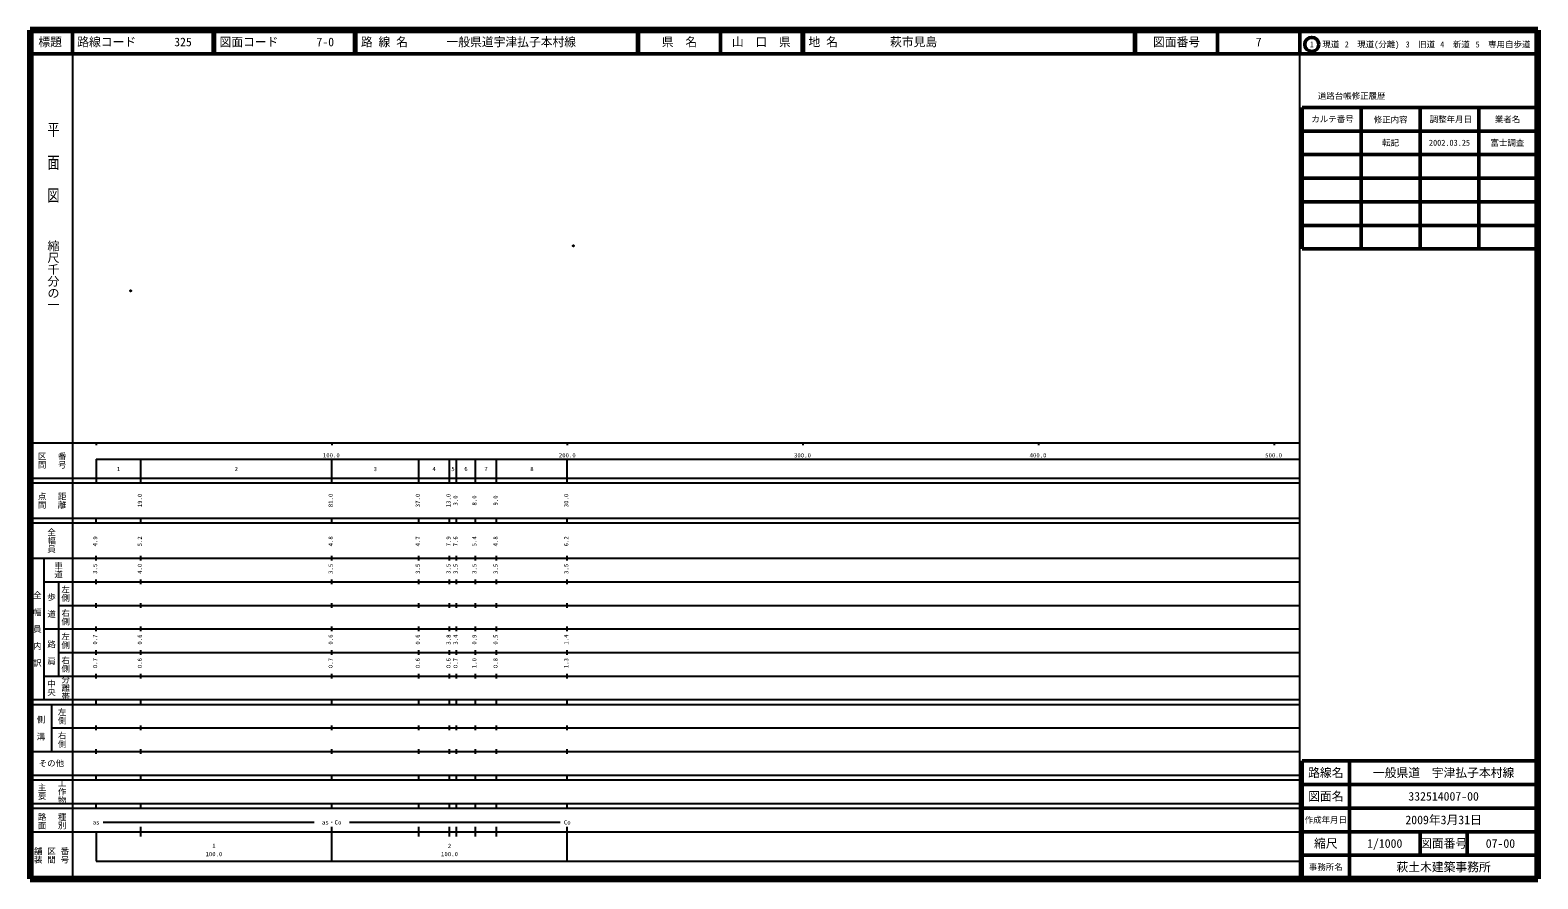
# Model space of a CAD drawing. Units: millimetres on the paper. Extents: x 40 to 680, y 20 to 380.
import ezdxf
from ezdxf.enums import TextEntityAlignment as Align

# ---------------------------------------------------------------- set-up
doc = ezdxf.new("R2010")
doc.units = ezdxf.units.MM
doc.header["$PDMODE"] = 32
doc.header["$PDSIZE"] = 0.5
doc.layers.add('M-OTRS', color=6, linetype='Continuous')
doc.layers.add('M-TTL-TXT', color=7, linetype='Continuous')
for name, color, linetype, lineweight in [('M-TTL', 2, 'Continuous', 140), ('M-TTL-BAND', 7, 'Continuous', 25), ('M-TTL-FRAM', 2, 'Continuous', 50), ('M-TTL-LINE', 7, 'Continuous', 50)]:
    doc.layers.add(name, color=color, linetype=linetype, lineweight=lineweight)
doc.styles.add('@ＭＳ ゴシック', font='')
doc.styles.add('ＭＳ ゴシック', font='')
doc.styles.get('@ＭＳ ゴシック').set_extended_font_data('@MS Gothic')
doc.styles.get('ＭＳ ゴシック').set_extended_font_data('MS Gothic')

msp = doc.modelspace()

# ---------------------------------------------------------------- linework, layer by layer
at = {"layer": 'M-OTRS'}
for p in [(270.605, 288.539), (82.658, 269.422)]:
    msp.add_point(p, dxfattribs=at)
at = {"layer": 'M-TTL'}
for p, q in [((40, 380), (40, 20)), ((680, 380), (40, 380)), ((680, 20), (680, 380)), ((40, 20), (680, 20))]:
    msp.add_line(p, q, dxfattribs=at)
at = {"layer": 'M-TTL-BAND'}
for p, q in [((58, 370), (58, 20)), ((579, 20), (579, 370)), ((40, 205), (579, 205)), ((68, 205), (68, 204)), ((168, 205), (168, 204)), ((268, 205), (268, 204)), ((368, 205), (368, 204)), ((468, 205), (468, 204)), ((568, 205), (568, 204)), ((68, 198), (579, 198)), ((68, 198), (68, 188)), ((87, 188), (87, 198)), ((168, 188), (168, 198)), ((205, 188), (205, 198)), ((218, 188), (218, 198)), ((221, 188), (221, 198)), ((229, 188), (229, 198)), ((238, 188), (238, 198)), ((268, 188), (268, 198)), ((40, 190), (579, 190)), ((40, 188), (579, 188)), ((40, 173), (579, 173)), ((68, 171), (68, 173)), ((87, 171), (87, 173)), ((168, 171), (168, 173)), ((205, 171), (205, 173)), ((218, 171), (218, 173)), ((221, 171), (221, 173)), ((229, 171), (229, 173)), ((238, 171), (238, 173)), ((268, 171), (268, 173)), ((40, 171), (579, 171)), ((40, 156), (579, 156)), ((46, 96), (46, 156)), ((68, 155), (68, 157)), ((87, 155), (87, 157)), ((168, 155), (168, 157)), ((205, 155), (205, 157)), ((218, 155), (218, 157)), ((221, 155), (221, 157)), ((229, 155), (229, 157)), ((238, 155), (238, 157)), ((268, 155), (268, 157)), ((46, 146), (579, 146)), ((52, 146), (52, 106)), ((68, 145), (68, 147)), ((87, 145), (87, 147)), ((168, 145), (168, 147)), ((205, 145), (205, 147)), ((218, 145), (218, 147)), ((221, 145), (221, 147)), ((229, 145), (229, 147)), ((238, 145), (238, 147)), ((268, 145), (268, 147)), ((52, 136), (579, 136)), ((68, 135), (68, 137)), ((87, 135), (87, 137)), ((168, 135), (168, 137)), ((205, 135), (205, 137)), ((218, 135), (218, 137)), ((221, 135), (221, 137)), ((229, 135), (229, 137)), ((238, 135), (238, 137)), ((268, 135), (268, 137)), ((46, 126), (579, 126)), ((68, 125), (68, 127)), ((87, 125), (87, 127)), ((168, 125), (168, 127)), ((205, 125), (205, 127)), ((218, 125), (218, 127)), ((221, 125), (221, 127)), ((229, 125), (229, 127)), ((238, 125), (238, 127)), ((268, 125), (268, 127)), ((52, 116), (579, 116)), ((68, 115), (68, 117)), ((87, 115), (87, 117)), ((168, 115), (168, 117)), ((205, 115), (205, 117)), ((218, 115), (218, 117)), ((221, 115), (221, 117)), ((229, 115), (229, 117)), ((238, 115), (238, 117)), ((268, 115), (268, 117)), ((46, 106), (579, 106)), ((68, 105), (68, 107)), ((87, 105), (87, 107)), ((168, 105), (168, 107)), ((205, 105), (205, 107)), ((218, 105), (218, 107)), ((221, 105), (221, 107)), ((229, 105), (229, 107)), ((238, 105), (238, 107)), ((268, 105), (268, 107)), ((40, 96), (579, 96)), ((68, 94), (68, 96)), ((87, 94), (87, 96)), ((168, 94), (168, 96)), ((205, 94), (205, 96)), ((218, 94), (218, 96)), ((221, 94), (221, 96)), ((229, 94), (229, 96)), ((238, 94), (238, 96)), ((268, 94), (268, 96)), ((40, 94), (579, 94)), ((49, 94), (49, 74)), ((49, 84), (579, 84)), ((68, 83), (68, 85)), ((87, 83), (87, 85)), ((168, 83), (168, 85)), ((205, 83), (205, 85)), ((218, 83), (218, 85)), ((221, 83), (221, 85)), ((229, 83), (229, 85)), ((238, 83), (238, 85)), ((268, 83), (268, 85)), ((40, 74), (579, 74)), ((68, 73), (68, 75)), ((87, 73), (87, 75)), ((168, 73), (168, 75)), ((205, 73), (205, 75)), ((218, 73), (218, 75)), ((221, 73), (221, 75)), ((229, 73), (229, 75)), ((238, 73), (238, 75)), ((268, 73), (268, 75)), ((40, 64), (579, 64)), ((68, 62), (68, 64)), ((87, 62), (87, 64)), ((168, 62), (168, 64)), ((205, 62), (205, 64)), ((218, 62), (218, 64)), ((221, 62), (221, 64)), ((229, 62), (229, 64)), ((238, 62), (238, 64)), ((268, 62), (268, 64)), ((40, 62), (579, 62)), ((40, 52), (579, 52)), ((68, 50), (68, 52)), ((87, 50), (87, 52)), ((168, 50), (168, 52)), ((205, 50), (205, 52)), ((218, 50), (218, 52)), ((221, 50), (221, 52)), ((229, 50), (229, 52)), ((238, 50), (238, 52)), ((268, 50), (268, 52)), ((40, 50), (579, 50)), ((40, 40), (579, 40)), ((68, 40), (68, 27.5)), ((71, 44), (160.5, 44)), ((87, 38), (87, 42)), ((168, 27.5), (168, 42)), ((175.5, 44), (265, 44)), ((205, 38), (205, 42)), ((218, 38), (218, 42)), ((221, 38), (221, 42)), ((229, 38), (229, 42)), ((238, 38), (238, 42)), ((268, 27.5), (268, 42)), ((68, 27.5), (579, 27.5))]:
    msp.add_line(p, q, dxfattribs=at)
at = {"layer": 'M-TTL-FRAM'}
for p, q in [((580, 347.197), (580, 287.197)), ((580, 347.197), (680, 347.197)), ((580, 287.197), (680, 287.197)), ((680, 70), (580, 70)), ((580, 70), (580, 20))]:
    msp.add_line(p, q, dxfattribs=at)
at = {"layer": 'M-TTL-LINE'}
for p, q in [((58, 380), (58, 370)), ((117.75, 380), (117.75, 370)), ((118.25, 380), (118.25, 370)), ((177.75, 380), (177.75, 370)), ((178.25, 380), (178.25, 370)), ((297.75, 380), (297.75, 370)), ((298.25, 380), (298.25, 370)), ((333, 380), (333, 370)), ((367.75, 380), (367.75, 370)), ((368.25, 380), (368.25, 370)), ((508.747, 380), (508.747, 370)), ((509.247, 380), (509.247, 370)), ((543.997, 380), (543.997, 370)), ((579, 380), (579, 370)), ((40, 370), (680, 370)), ((605, 347.197), (605, 287.197)), ((630, 347.197), (630, 287.197)), ((655, 347.197), (655, 287.197)), ((580, 337.197), (680, 337.197)), ((580, 327.197), (680, 327.197)), ((580, 317.197), (680, 317.197)), ((580, 307.197), (680, 307.197)), ((580, 297.197), (680, 297.197)), ((600, 70), (600, 20)), ((680, 60), (580, 60)), ((680, 50), (580, 50)), ((680, 40), (580, 40)), ((630, 40), (630, 30)), ((650, 40), (650, 30)), ((680, 30), (580, 30))]:
    msp.add_line(p, q, dxfattribs=at)
msp.add_circle((584.031, 373.958), 3, dxfattribs=at)

# ---------------------------------------------------------------- texts
at = {"layer": 'M-TTL-BAND', "style": '@ＭＳ ゴシック', "width": 1.4}
msp.add_text('平  面  図', height=3.666, rotation=270, dxfattribs=at).set_placement((49.777, 306.475), align=Align.MIDDLE_RIGHT)
at = {"layer": 'M-TTL-BAND', "style": '@ＭＳ ゴシック'}
msp.add_text('縮尺千分の一', height=3.666, rotation=270, dxfattribs=at).set_placement((49.777, 261.03), align=Align.MIDDLE_RIGHT)
for s, p in [('区間', (45, 197.5)), ('番号', (53.5, 197.5)), ('点間', (45, 180.5)), ('距離', (53.5, 180.5)), ('全幅員', (49, 163.5)), ('車道', (52, 151)), ('全\u3000幅\u3000員\u3000内\u3000訳', (43, 126)), ('歩\u3000道', (49, 136)), ('左側', (55, 141)), ('右側', (55, 131)), ('左側', (55, 121)), ('路\u3000肩', (49, 116)), ('右側', (55, 111)), ('中央', (49, 101)), ('分離帯', (55, 101)), ('左側', (53.5, 89)), ('側\u3000溝', (44.5, 84)), ('右側', (53.5, 79)), ('主要', (45, 57)), ('工作物', (53.5, 57)), ('路面', (45, 44.5)), ('種別', (53.5, 44.5)), ('舗装', (43.333, 30)), ('区間', (49, 30)), ('番号', (54.667, 30))]:
    msp.add_text(s, height=2.566, rotation=270, dxfattribs=at).set_placement(p, align=Align.MIDDLE_CENTER)
at = {"layer": 'M-TTL-BAND', "style": 'ＭＳ ゴシック'}
for s, p in [('100.0', (167.844, 198.195)), ('200.0', (268, 198.195)), ('300.0', (367.844, 198.195)), ('400.0', (467.844, 198.195)), ('500.0', (567.844, 198.195)), ('1', (77.5, 192.405)), ('2', (127.5, 192.405)), ('3', (186.5, 192.405)), ('4', (211.5, 192.405)), ('5', (219.5, 192.405)), ('6', (225, 192.405)), ('7', (233.5, 192.405)), ('8', (253, 192.405)), ('as・Co', (168, 42.5)), ('Co', (268, 42.5)), ('as', (68, 42.5)), ('1', (118, 32.523)), ('2', (218, 32.523)), ('100.0', (118, 29.033)), ('100.0', (218, 29.033))]:
    msp.add_text(s, height=1.833, dxfattribs=at).set_placement(p, align=Align.BOTTOM_CENTER)
for s, p in [('19.0', (88, 180.5)), ('81.0', (169, 180.5)), ('37.0', (206, 180.5)), ('13.0', (219, 180.5)), ('3.0', (222, 180.5)), ('8.0', (230, 180.5)), ('9.0', (239, 180.5)), ('30.0', (269, 180.5)), ('4.9', (69, 163.174)), ('5.2', (88, 163.174)), ('4.8', (169, 163.174)), ('4.7', (206, 163.174)), ('7.9', (219, 163.174)), ('7.6', (222, 163.174)), ('5.4', (230, 163.174)), ('4.8', (239, 163.174)), ('6.2', (269, 163.174)), ('3.5', (69, 151.5)), ('4.0', (88, 151.5)), ('3.5', (169, 151.5)), ('3.5', (206, 151.5)), ('3.5', (219, 151.5)), ('3.5', (222, 151.5)), ('3.5', (230, 151.5)), ('3.5', (239, 151.5)), ('3.5', (269, 151.5)), ('0.7', (69, 121.5)), ('0.6', (88, 121.5)), ('0.6', (169, 121.5)), ('0.6', (206, 121.5)), ('3.8', (219, 121.5)), ('3.4', (222, 121.5)), ('0.9', (230, 121.5)), ('0.5', (239, 121.5)), ('1.4', (269, 121.5)), ('0.7', (69, 111.5)), ('0.6', (88, 111.5)), ('0.7', (169, 111.5)), ('0.6', (206, 111.5)), ('0.6', (219, 111.5)), ('0.7', (222, 111.5)), ('1.0', (230, 111.5)), ('0.8', (239, 111.5)), ('1.3', (269, 111.5))]:
    msp.add_text(s, height=1.833, rotation=90, dxfattribs=at).set_placement(p, align=Align.BOTTOM_CENTER)
msp.add_text('その他', height=2.566, dxfattribs=at).set_placement((49, 69), align=Align.MIDDLE_CENTER)
at = {"layer": 'M-TTL-TXT', "style": 'ＭＳ ゴシック'}
for s, height, p in [('標題', 3.666, (48.5, 375)), ('県\u3000名', 3.666, (315.625, 375)), ('山\u3000口\u3000県', 3.666, (350.375, 375)), ('図面番号', 3.666, (526.622, 375)), ('7', 3.666, (561.497, 375)), ('1\u3000現道', 2.566, (589.448, 373.958)), ('2\u3000現道(分離)', 2.566, (609.619, 373.958)), ('3\u3000旧道', 2.566, (630.121, 373.958)), ('4\u3000新道', 2.566, (644.824, 373.958)), ('5\u3000専用自歩道', 2.566, (665.228, 373.958)), ('道路台帳修正履歴', 2.566, (600.968, 352.113)), ('カルテ番号', 2.566, (592.839, 342.277)), ('修正内容', 2.566, (617.509, 342.023)), ('調整年月日', 2.566, (643.089, 342.197)), ('業者名', 2.566, (667.134, 342.197)), ('転記', 2.566, (617.5, 332.245)), ('2002.03.25', 2.566, (642.5, 332.245)), ('富士調査', 2.566, (667.077, 332.189)), ('路線名', 3.666, (590, 65)), ('路線名', 3.666, (590, 65)), ('一般県道\u3000宇津払子本村線', 3.666, (640, 65)), ('図面名', 3.666, (590, 55)), ('図面名', 3.666, (590, 55)), ('332514007-00', 3.666, (640, 55)), ('作成年月日', 2.566, (590, 45)), ('作成年月日', 2.566, (590, 45)), ('2009年3月31日', 3.666, (640, 45)), ('縮尺', 3.666, (590, 35)), ('縮尺', 3.666, (590, 35)), ('1/1000', 3.666, (615, 35)), ('図面番号', 3.666, (640, 35)), ('図面番号', 3.666, (640, 35)), ('07-00', 3.666, (664.125, 35)), ('事務所名', 2.566, (590, 25)), ('事務所名', 2.566, (590, 25)), ('萩土木建築事務所', 3.666, (640, 25))]:
    msp.add_text(s, height=height, dxfattribs=at).set_placement(p, align=Align.MIDDLE_CENTER)
for s, p in [('路線コード', (60, 375)), ('325', (101.142, 375)), ('図面コード', (120.38, 375)), ('7-0', (161.521, 375)), ('路 線 名', (180.38, 375)), ('一般県道宇津払子本村線', (216.734, 375)), ('地 名', (370.38, 375)), ('萩市見島', (405.024, 375))]:
    msp.add_text(s, height=3.666, dxfattribs=at).set_placement(p, align=Align.MIDDLE_LEFT)

doc.saveas('drawing.dxf')
